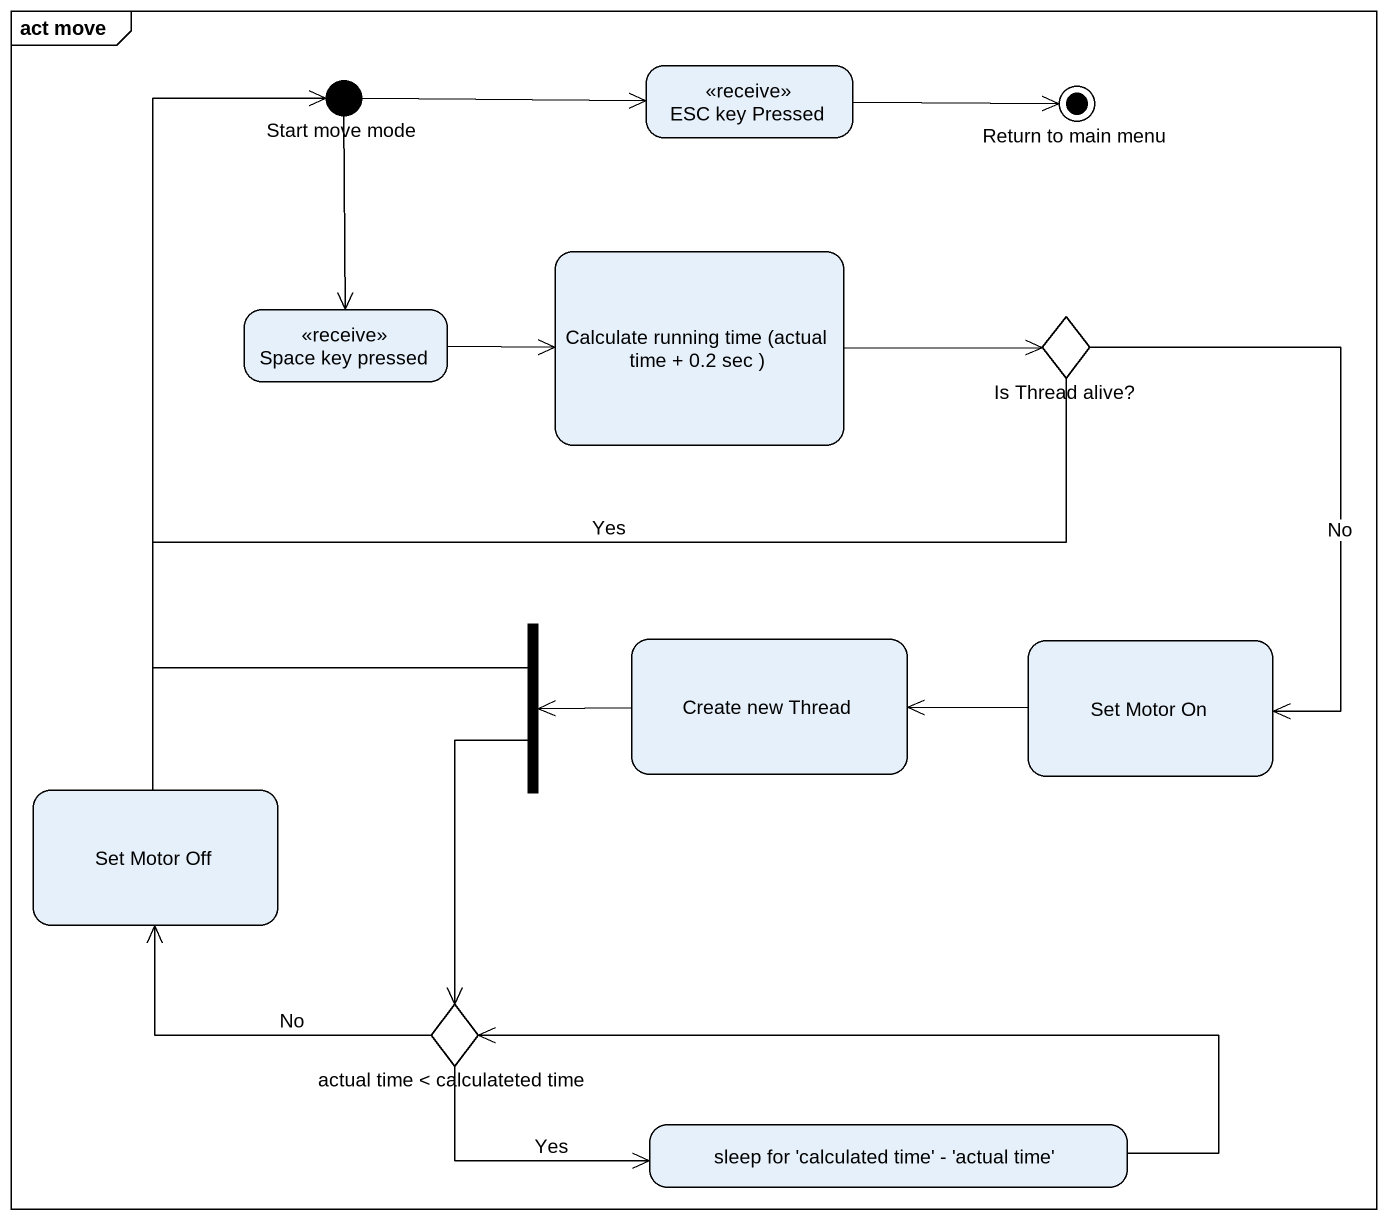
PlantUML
@startuml
mainframe act move
hide empty description
state "Start move mode" as Start_move_mode <<start>>
state "ESC key Pressed" as ESC_key_Pressed <<receive>>
state "Return to main menu" as Return_to_main_menu <<end>>
state "Calculate running time (actual time + 0.2 sec )" as Calculate_running_time
state "Space key pressed" as Space_key_pressed <<receive>>
state "Is Thread alive?" as Is_Thread_alive <<choice>>
state fork1 <<fork>>
state "Create new Thread" as Create_new_Thread
state "Set Motor On" as Set_Motor_On
state "Set Motor Off" as Set_Motor_Off
state "actual time < calculateted time" as actual_time_calculateted <<choice>>
state "sleep for 'calculated time' - 'actual time'" as sleep_for_calculated_time
Start_move_mode -right-> ESC_key_Pressed
Start_move_mode --> Space_key_pressed
ESC_key_Pressed -right-> Return_to_main_menu
Calculate_running_time -right-> Is_Thread_alive
Space_key_pressed -right-> Calculate_running_time
Is_Thread_alive -left-> Start_move_mode : Yes
Is_Thread_alive --> Set_Motor_On : No
fork1 -up-> Start_move_mode
fork1 --> actual_time_calculateted
Create_new_Thread -left-> fork1
Set_Motor_On -left-> Create_new_Thread
Set_Motor_Off -up-> Start_move_mode
actual_time_calculateted -left-> Set_Motor_Off : No
actual_time_calculateted -right-> sleep_for_calculated_time : Yes
sleep_for_calculated_time -left-> actual_time_calculateted
@enduml
